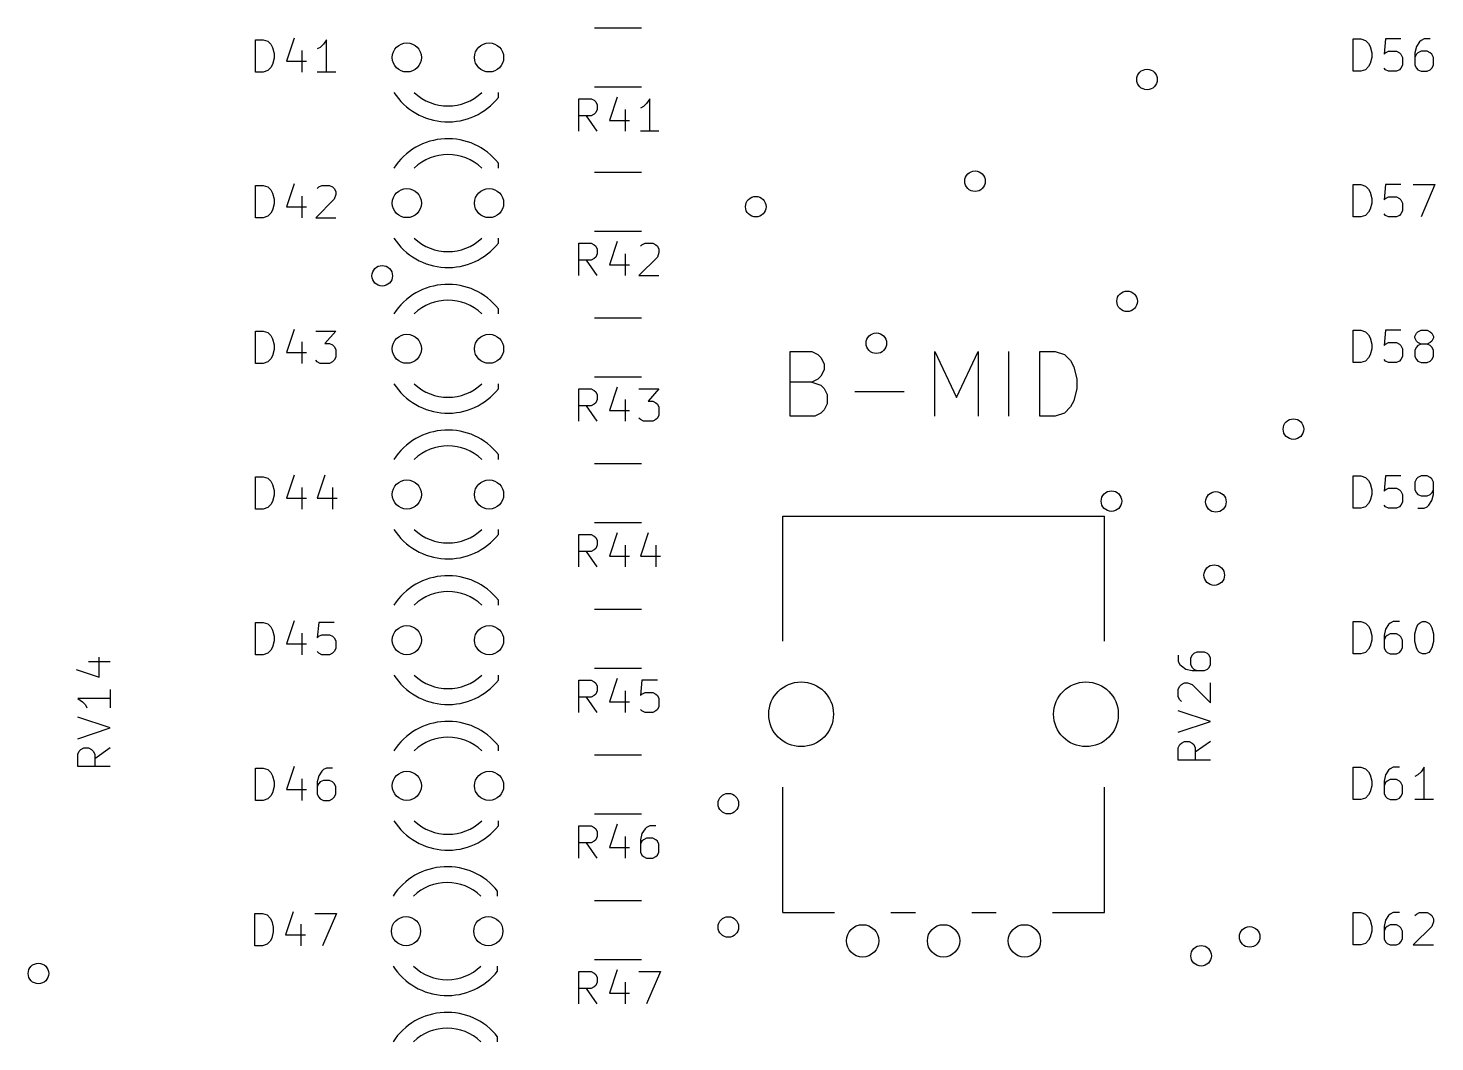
# Model space of a CAD drawing. Extents: x 0 to 360, y 0 to 265.
# Drawn here: x 135.72 to 179.18, y 164.45 to 195.77 of the extents above; entities that cross this region are included whole.
import ezdxf

# ---------------------------------------------------------------- set-up
doc = ezdxf.new("R2010")
doc.units = 0
doc.layers.add('BLACK', color=7, linetype='CONTINUOUS')

msp = doc.modelspace()

# ---------------------------------------------------------------- linework, layer by layer
at = {"layer": 'BLACK', "linetype": 'CONTINUOUS'}
for p, q in [((154.673, 195.766), (153.218, 195.766)), ((142.746, 194.408), (142.746, 195.408)), ((142.746, 195.408), (142.984, 195.408)), ((142.984, 195.408), (143.127, 195.361)), ((143.127, 195.361), (143.222, 195.266)), ((143.222, 195.266), (143.27, 195.17)), ((143.27, 195.17), (143.317, 194.98)), ((143.936, 195.456), (143.698, 194.742)), ((144.746, 195.17), (144.651, 195.123)), ((144.841, 195.266), (144.746, 195.17)), ((144.936, 195.408), (144.841, 195.266)), ((144.936, 194.408), (144.936, 195.408)), ((176.655, 194.434), (176.655, 195.434)), ((176.655, 195.434), (176.893, 195.434)), ((176.893, 195.434), (177.036, 195.386)), ((177.036, 195.386), (177.132, 195.291)), ((177.132, 195.291), (177.179, 195.196)), ((177.179, 195.196), (177.227, 195.005)), ((177.655, 195.434), (177.608, 194.958)), ((178.132, 195.434), (177.655, 195.434)), ((178.608, 195.196), (178.56, 195.005)), ((178.703, 195.339), (178.608, 195.196)), ((178.751, 195.386), (178.703, 195.339)), ((178.846, 195.434), (178.751, 195.386)), ((179.036, 195.434), (178.846, 195.434)), ((143.317, 194.837), (143.27, 194.647)), ((143.317, 194.98), (143.317, 194.837)), ((143.698, 194.742), (144.317, 194.742)), ((144.174, 195.075), (144.174, 194.408)), ((177.227, 194.862), (177.179, 194.672)), ((177.227, 195.005), (177.227, 194.862)), ((177.608, 194.958), (177.655, 195.005)), ((177.655, 195.005), (177.751, 195.053)), ((177.751, 195.053), (177.989, 195.053)), ((177.989, 195.053), (178.084, 195.005)), ((178.084, 195.005), (178.132, 194.958)), ((178.132, 194.958), (178.179, 194.862)), ((178.179, 194.862), (178.179, 194.624)), ((178.56, 195.005), (178.56, 194.624)), ((178.608, 194.958), (178.56, 194.862)), ((178.655, 195.005), (178.608, 194.958)), ((178.751, 195.053), (178.655, 195.005)), ((178.941, 195.053), (178.751, 195.053)), ((179.036, 195.005), (178.941, 195.053)), ((179.084, 194.958), (179.036, 195.005)), ((179.132, 194.862), (179.084, 194.958)), ((179.132, 194.624), (179.132, 194.862)), ((142.984, 194.408), (142.746, 194.408)), ((143.127, 194.456), (142.984, 194.408)), ((143.222, 194.551), (143.127, 194.456)), ((143.27, 194.647), (143.222, 194.551)), ((145.222, 194.408), (144.651, 194.408)), ((176.893, 194.434), (176.655, 194.434)), ((177.036, 194.481), (176.893, 194.434)), ((177.132, 194.577), (177.036, 194.481)), ((177.179, 194.672), (177.132, 194.577)), ((177.655, 194.481), (177.608, 194.529)), ((177.751, 194.434), (177.655, 194.481)), ((177.989, 194.434), (177.751, 194.434)), ((178.084, 194.481), (177.989, 194.434)), ((178.132, 194.529), (178.084, 194.481)), ((178.179, 194.624), (178.132, 194.529)), ((178.56, 194.624), (178.608, 194.529)), ((178.608, 194.529), (178.655, 194.481)), ((178.655, 194.481), (178.751, 194.434)), ((178.751, 194.434), (178.941, 194.434)), ((178.941, 194.434), (179.036, 194.481)), ((179.036, 194.481), (179.084, 194.529)), ((179.084, 194.529), (179.132, 194.624)), ((154.673, 193.946), (153.218, 193.946)), ((150.25, 193.625), (150.25, 193.781)), ((152.731, 192.584), (152.731, 193.584)), ((152.731, 193.584), (153.112, 193.584)), ((153.112, 193.584), (153.207, 193.536)), ((153.207, 193.536), (153.255, 193.489)), ((153.255, 193.489), (153.303, 193.393)), ((153.922, 193.631), (153.684, 192.917)), ((154.826, 193.441), (154.731, 193.346)), ((154.922, 193.584), (154.826, 193.441)), ((154.922, 192.584), (154.922, 193.584)), ((153.112, 193.06), (152.731, 193.06)), ((153.303, 192.584), (152.969, 193.06)), ((153.207, 193.108), (153.112, 193.06)), ((153.255, 193.155), (153.207, 193.108)), ((153.303, 193.25), (153.255, 193.155)), ((153.303, 193.393), (153.303, 193.25)), ((154.16, 193.25), (154.16, 192.584)), ((154.731, 193.346), (154.636, 193.298)), ((153.684, 192.917), (154.303, 192.917)), ((155.207, 192.584), (154.636, 192.584)), ((150.25, 191.441), (150.25, 191.597)), ((154.673, 191.306), (153.218, 191.306)), ((142.746, 189.908), (142.746, 190.908)), ((142.746, 190.908), (142.984, 190.908)), ((142.984, 190.908), (143.127, 190.861)), ((143.127, 190.861), (143.222, 190.766)), ((143.936, 190.956), (143.698, 190.242)), ((144.651, 190.813), (144.698, 190.861)), ((144.698, 190.861), (144.794, 190.908)), ((144.794, 190.908), (145.032, 190.908)), ((145.032, 190.908), (145.127, 190.861)), ((145.127, 190.861), (145.174, 190.813)), ((145.174, 190.813), (145.222, 190.718)), ((176.655, 189.934), (176.655, 190.934)), ((176.655, 190.934), (176.893, 190.934)), ((176.893, 190.934), (177.036, 190.886)), ((177.036, 190.886), (177.132, 190.791)), ((177.132, 190.791), (177.179, 190.696)), ((177.655, 190.934), (177.608, 190.458)), ((178.132, 190.934), (177.655, 190.934)), ((178.512, 190.934), (179.179, 190.934)), ((179.179, 190.934), (178.751, 189.934)), ((143.222, 190.766), (143.27, 190.67)), ((143.27, 190.67), (143.317, 190.48)), ((143.317, 190.48), (143.317, 190.337)), ((144.174, 190.575), (144.174, 189.908)), ((145.174, 190.48), (144.603, 189.908)), ((145.222, 190.623), (145.174, 190.48)), ((145.222, 190.718), (145.222, 190.623)), ((177.179, 190.696), (177.227, 190.505)), ((177.227, 190.362), (177.179, 190.172)), ((177.227, 190.505), (177.227, 190.362)), ((177.608, 190.458), (177.655, 190.505)), ((177.655, 190.505), (177.751, 190.553)), ((177.751, 190.553), (177.989, 190.553)), ((177.989, 190.553), (178.084, 190.505)), ((178.084, 190.505), (178.132, 190.458)), ((178.132, 190.458), (178.179, 190.362)), ((178.179, 190.362), (178.179, 190.124)), ((143.127, 189.956), (142.984, 189.908)), ((143.222, 190.051), (143.127, 189.956)), ((143.27, 190.147), (143.222, 190.051)), ((143.317, 190.337), (143.27, 190.147)), ((143.698, 190.242), (144.317, 190.242)), ((176.893, 189.934), (176.655, 189.934)), ((177.036, 189.981), (176.893, 189.934)), ((177.132, 190.077), (177.036, 189.981)), ((177.179, 190.172), (177.132, 190.077)), ((177.655, 189.981), (177.608, 190.029)), ((177.751, 189.934), (177.655, 189.981)), ((177.989, 189.934), (177.751, 189.934)), ((178.084, 189.981), (177.989, 189.934)), ((178.132, 190.029), (178.084, 189.981)), ((178.179, 190.124), (178.132, 190.029)), ((142.984, 189.908), (142.746, 189.908)), ((144.603, 189.908), (145.222, 189.908)), ((154.673, 189.486), (153.218, 189.486)), ((150.25, 189.125), (150.25, 189.281)), ((152.731, 188.124), (152.731, 189.124)), ((152.731, 189.124), (153.112, 189.124)), ((153.112, 189.124), (153.207, 189.076)), ((153.207, 189.076), (153.255, 189.029)), ((153.922, 189.171), (153.684, 188.457)), ((154.636, 189.029), (154.684, 189.076)), ((154.684, 189.076), (154.779, 189.124)), ((154.779, 189.124), (155.017, 189.124)), ((155.017, 189.124), (155.112, 189.076)), ((155.112, 189.076), (155.16, 189.029)), ((153.207, 188.648), (153.112, 188.6)), ((153.255, 188.695), (153.207, 188.648)), ((153.255, 189.029), (153.303, 188.933)), ((153.303, 188.79), (153.255, 188.695)), ((153.303, 188.933), (153.303, 188.79)), ((154.16, 188.79), (154.16, 188.124)), ((155.16, 188.695), (154.588, 188.124)), ((155.16, 189.029), (155.207, 188.933)), ((155.207, 188.838), (155.16, 188.695)), ((155.207, 188.933), (155.207, 188.838)), ((153.112, 188.6), (152.731, 188.6)), ((153.303, 188.124), (152.969, 188.6)), ((153.684, 188.457), (154.303, 188.457)), ((154.588, 188.124), (155.207, 188.124)), ((150.25, 186.941), (150.25, 187.097)), ((143.936, 186.456), (143.698, 185.742)), ((154.673, 186.806), (153.218, 186.806)), ((142.746, 185.408), (142.746, 186.408)), ((142.746, 186.408), (142.984, 186.408)), ((142.984, 186.408), (143.127, 186.361)), ((143.127, 186.361), (143.222, 186.266)), ((143.222, 186.266), (143.27, 186.17)), ((143.27, 186.17), (143.317, 185.98)), ((144.174, 186.075), (144.174, 185.408)), ((144.603, 186.408), (145.222, 186.408)), ((145.222, 186.408), (144.889, 186.027)), ((144.889, 186.027), (145.032, 186.027)), ((145.032, 186.027), (145.127, 185.98)), ((176.655, 185.434), (176.655, 186.434)), ((176.655, 186.434), (176.893, 186.434)), ((176.893, 186.434), (177.036, 186.386)), ((177.036, 186.386), (177.132, 186.291)), ((177.132, 186.291), (177.179, 186.196)), ((177.179, 186.196), (177.227, 186.005)), ((177.655, 186.434), (177.608, 185.958)), ((178.132, 186.434), (177.655, 186.434)), ((177.655, 186.005), (177.751, 186.053)), ((177.751, 186.053), (177.989, 186.053)), ((177.989, 186.053), (178.084, 186.005)), ((178.56, 186.243), (178.608, 186.339)), ((178.56, 186.196), (178.56, 186.243)), ((178.608, 186.1), (178.56, 186.196)), ((178.608, 186.339), (178.655, 186.386)), ((178.655, 186.053), (178.608, 186.1)), ((178.655, 186.386), (178.751, 186.434)), ((178.751, 186.005), (178.655, 186.053)), ((178.751, 186.434), (178.941, 186.434)), ((178.941, 186.434), (179.036, 186.386)), ((179.036, 186.053), (178.941, 186.005)), ((179.036, 186.386), (179.084, 186.339)), ((179.084, 186.1), (179.036, 186.053)), ((179.084, 186.339), (179.132, 186.243)), ((179.132, 186.196), (179.084, 186.1)), ((179.132, 186.243), (179.132, 186.196)), ((143.27, 185.647), (143.222, 185.551)), ((143.317, 185.837), (143.27, 185.647)), ((143.317, 185.98), (143.317, 185.837)), ((143.698, 185.742), (144.317, 185.742)), ((145.127, 185.98), (145.174, 185.932)), ((145.174, 185.932), (145.222, 185.837)), ((145.222, 185.599), (145.174, 185.504)), ((145.222, 185.837), (145.222, 185.599)), ((159.259, 183.781), (159.259, 185.781)), ((159.259, 185.781), (159.926, 185.781)), ((159.926, 185.781), (160.116, 185.686)), ((160.116, 185.686), (160.211, 185.591)), ((160.211, 185.591), (160.307, 185.4)), ((163.735, 183.781), (163.735, 185.781)), ((163.735, 185.781), (164.402, 184.353)), ((164.402, 184.353), (165.069, 185.781)), ((165.069, 185.781), (165.069, 183.781)), ((166.021, 183.781), (166.021, 185.781)), ((166.973, 183.781), (166.973, 185.781)), ((166.973, 185.781), (167.45, 185.781)), ((167.45, 185.781), (167.735, 185.686)), ((167.735, 185.686), (167.926, 185.496)), ((177.132, 185.577), (177.036, 185.481)), ((177.179, 185.672), (177.132, 185.577)), ((177.227, 185.862), (177.179, 185.672)), ((177.227, 186.005), (177.227, 185.862)), ((177.608, 185.958), (177.655, 186.005)), ((178.084, 186.005), (178.132, 185.958)), ((178.132, 185.958), (178.179, 185.862)), ((178.179, 185.624), (178.132, 185.529)), ((178.179, 185.862), (178.179, 185.624)), ((178.608, 185.91), (178.56, 185.815)), ((178.56, 185.815), (178.56, 185.624)), ((178.56, 185.624), (178.608, 185.529)), ((178.655, 185.958), (178.608, 185.91)), ((178.751, 186.005), (178.655, 185.958)), ((178.941, 186.005), (178.751, 186.005)), ((179.036, 185.958), (178.941, 186.005)), ((179.084, 185.91), (179.036, 185.958)), ((179.132, 185.815), (179.084, 185.91)), ((179.084, 185.529), (179.132, 185.624)), ((179.132, 185.624), (179.132, 185.815)), ((142.984, 185.408), (142.746, 185.408)), ((143.127, 185.456), (142.984, 185.408)), ((143.222, 185.551), (143.127, 185.456)), ((144.651, 185.456), (144.603, 185.504)), ((144.746, 185.408), (144.651, 185.456)), ((145.032, 185.408), (144.746, 185.408)), ((145.127, 185.456), (145.032, 185.408)), ((145.174, 185.504), (145.127, 185.456)), ((160.307, 185.21), (160.211, 185.019)), ((160.307, 185.4), (160.307, 185.21)), ((167.926, 185.496), (168.021, 185.305)), ((168.021, 185.305), (168.116, 184.924)), ((176.893, 185.434), (176.655, 185.434)), ((177.036, 185.481), (176.893, 185.434)), ((177.655, 185.481), (177.608, 185.529)), ((177.751, 185.434), (177.655, 185.481)), ((177.989, 185.434), (177.751, 185.434)), ((178.084, 185.481), (177.989, 185.434)), ((178.132, 185.529), (178.084, 185.481)), ((178.608, 185.529), (178.655, 185.481)), ((178.655, 185.481), (178.751, 185.434)), ((178.751, 185.434), (178.941, 185.434)), ((178.941, 185.434), (179.036, 185.481)), ((179.036, 185.481), (179.084, 185.529)), ((150.25, 184.625), (150.25, 184.781)), ((154.673, 184.986), (153.218, 184.986)), ((159.926, 184.829), (159.259, 184.829)), ((160.116, 184.924), (159.926, 184.829)), ((159.926, 184.829), (160.211, 184.734)), ((160.211, 185.019), (160.116, 184.924)), ((160.211, 184.734), (160.307, 184.638)), ((168.116, 184.924), (168.116, 184.638)), ((152.731, 183.624), (152.731, 184.624)), ((152.731, 184.624), (153.112, 184.624)), ((153.112, 184.624), (153.207, 184.576)), ((153.207, 184.576), (153.255, 184.529)), ((153.255, 184.529), (153.303, 184.433)), ((153.303, 184.29), (153.255, 184.195)), ((153.303, 184.433), (153.303, 184.29)), ((153.922, 184.671), (153.684, 183.957)), ((154.16, 184.29), (154.16, 183.624)), ((154.588, 184.624), (155.207, 184.624)), ((155.207, 184.624), (154.874, 184.243)), ((160.307, 184.638), (160.402, 184.448)), ((160.402, 184.448), (160.402, 184.162)), ((161.259, 184.543), (162.783, 184.543)), ((168.116, 184.638), (168.021, 184.257)), ((153.112, 184.1), (152.731, 184.1)), ((153.303, 183.624), (152.969, 184.1)), ((153.207, 184.148), (153.112, 184.1)), ((153.255, 184.195), (153.207, 184.148)), ((153.684, 183.957), (154.303, 183.957)), ((154.874, 184.243), (155.017, 184.243)), ((155.017, 184.243), (155.112, 184.195)), ((155.112, 184.195), (155.16, 184.148)), ((155.16, 184.148), (155.207, 184.052)), ((155.207, 184.052), (155.207, 183.814)), ((160.211, 183.876), (160.021, 183.781)), ((160.307, 183.972), (160.211, 183.876)), ((160.402, 184.162), (160.307, 183.972)), ((167.735, 183.876), (167.45, 183.781)), ((167.926, 184.067), (167.735, 183.876)), ((168.021, 184.257), (167.926, 184.067)), ((154.636, 183.671), (154.588, 183.719)), ((154.731, 183.624), (154.636, 183.671)), ((155.017, 183.624), (154.731, 183.624)), ((155.112, 183.671), (155.017, 183.624)), ((155.16, 183.719), (155.112, 183.671)), ((155.207, 183.814), (155.16, 183.719)), ((160.021, 183.781), (159.259, 183.781)), ((167.45, 183.781), (166.973, 183.781)), ((150.25, 182.441), (150.25, 182.597)), ((154.673, 182.306), (153.218, 182.306)), ((142.746, 180.908), (142.746, 181.908)), ((142.746, 181.908), (142.984, 181.908)), ((142.984, 181.908), (143.127, 181.861)), ((143.127, 181.861), (143.222, 181.766)), ((143.222, 181.766), (143.27, 181.67)), ((143.27, 181.67), (143.317, 181.48)), ((143.936, 181.956), (143.698, 181.242)), ((144.889, 181.956), (144.651, 181.242)), ((176.655, 180.934), (176.655, 181.934)), ((176.655, 181.934), (176.893, 181.934)), ((176.893, 181.934), (177.036, 181.886)), ((177.036, 181.886), (177.132, 181.791)), ((177.132, 181.791), (177.179, 181.696)), ((177.179, 181.696), (177.227, 181.505)), ((177.655, 181.934), (177.608, 181.458)), ((178.132, 181.934), (177.655, 181.934)), ((178.608, 181.839), (178.56, 181.743)), ((178.56, 181.743), (178.56, 181.505)), ((178.655, 181.886), (178.608, 181.839)), ((178.751, 181.934), (178.655, 181.886)), ((178.941, 181.934), (178.751, 181.934)), ((179.036, 181.886), (178.941, 181.934)), ((179.084, 181.839), (179.036, 181.886)), ((179.132, 181.743), (179.084, 181.839)), ((179.132, 181.362), (179.132, 181.743)), ((143.317, 181.337), (143.27, 181.147)), ((143.317, 181.48), (143.317, 181.337)), ((143.698, 181.242), (144.317, 181.242)), ((144.174, 181.575), (144.174, 180.908)), ((144.651, 181.242), (145.27, 181.242)), ((145.127, 181.575), (145.127, 180.908)), ((177.227, 181.362), (177.179, 181.172)), ((177.227, 181.505), (177.227, 181.362)), ((177.608, 181.458), (177.655, 181.505)), ((177.655, 181.505), (177.751, 181.553)), ((177.751, 181.553), (177.989, 181.553)), ((177.989, 181.553), (178.084, 181.505)), ((178.084, 181.505), (178.132, 181.458)), ((178.132, 181.458), (178.179, 181.362)), ((178.179, 181.362), (178.179, 181.124)), ((178.56, 181.505), (178.608, 181.41)), ((178.608, 181.41), (178.655, 181.362)), ((178.655, 181.362), (178.751, 181.315)), ((178.751, 181.315), (178.941, 181.315)), ((178.941, 181.315), (179.036, 181.362)), ((179.036, 181.362), (179.084, 181.41)), ((179.084, 181.41), (179.132, 181.505)), ((179.084, 181.172), (179.132, 181.362)), ((142.984, 180.908), (142.746, 180.908)), ((143.127, 180.956), (142.984, 180.908)), ((143.222, 181.051), (143.127, 180.956)), ((143.27, 181.147), (143.222, 181.051)), ((176.893, 180.934), (176.655, 180.934)), ((177.036, 180.981), (176.893, 180.934)), ((177.132, 181.077), (177.036, 180.981)), ((177.179, 181.172), (177.132, 181.077)), ((177.655, 180.981), (177.608, 181.029)), ((177.751, 180.934), (177.655, 180.981)), ((177.989, 180.934), (177.751, 180.934)), ((178.084, 180.981), (177.989, 180.934)), ((178.132, 181.029), (178.084, 180.981)), ((178.179, 181.124), (178.132, 181.029)), ((178.655, 180.934), (178.846, 180.934)), ((178.846, 180.934), (178.941, 180.981)), ((178.941, 180.981), (178.989, 181.029)), ((178.989, 181.029), (179.084, 181.172)), ((154.673, 180.486), (153.218, 180.486)), ((159.03, 176.825), (159.03, 180.69)), ((159.03, 180.69), (168.97, 180.69)), ((168.97, 176.825), (168.97, 180.69)), ((150.25, 180.125), (150.25, 180.281)), ((152.731, 179.124), (152.731, 180.124)), ((152.731, 180.124), (153.112, 180.124)), ((153.112, 180.124), (153.207, 180.076)), ((153.207, 180.076), (153.255, 180.029)), ((153.255, 180.029), (153.303, 179.933)), ((153.303, 179.933), (153.303, 179.79)), ((153.922, 180.171), (153.684, 179.457)), ((154.874, 180.171), (154.636, 179.457)), ((153.112, 179.6), (152.731, 179.6)), ((153.303, 179.124), (152.969, 179.6)), ((153.207, 179.648), (153.112, 179.6)), ((153.255, 179.695), (153.207, 179.648)), ((153.303, 179.79), (153.255, 179.695)), ((154.16, 179.79), (154.16, 179.124)), ((155.112, 179.79), (155.112, 179.124)), ((153.684, 179.457), (154.303, 179.457)), ((154.636, 179.457), (155.255, 179.457)), ((150.25, 177.941), (150.25, 178.097)), ((154.673, 177.806), (153.218, 177.806)), ((142.746, 176.408), (142.746, 177.408)), ((142.746, 177.408), (142.984, 177.408)), ((142.984, 177.408), (143.127, 177.361)), ((143.127, 177.361), (143.222, 177.266)), ((143.936, 177.456), (143.698, 176.742)), ((144.698, 177.408), (144.651, 176.932)), ((145.174, 177.408), (144.698, 177.408)), ((176.655, 176.434), (176.655, 177.434)), ((176.655, 177.434), (176.893, 177.434)), ((176.893, 177.434), (177.036, 177.386)), ((177.036, 177.386), (177.132, 177.291)), ((177.751, 177.339), (177.655, 177.196)), ((177.798, 177.386), (177.751, 177.339)), ((177.893, 177.434), (177.798, 177.386)), ((178.084, 177.434), (177.893, 177.434)), ((178.608, 177.243), (178.655, 177.339)), ((178.655, 177.339), (178.703, 177.386)), ((178.703, 177.386), (178.798, 177.434)), ((178.798, 177.434), (178.893, 177.434)), ((178.893, 177.434), (178.989, 177.386)), ((178.989, 177.386), (179.036, 177.339)), ((179.036, 177.339), (179.084, 177.243)), ((143.222, 177.266), (143.27, 177.17)), ((143.27, 177.17), (143.317, 176.98)), ((143.317, 176.98), (143.317, 176.837)), ((144.174, 177.075), (144.174, 176.408)), ((144.651, 176.932), (144.698, 176.98)), ((144.698, 176.98), (144.794, 177.027)), ((144.794, 177.027), (145.032, 177.027)), ((145.032, 177.027), (145.127, 176.98)), ((145.127, 176.98), (145.174, 176.932)), ((145.174, 176.932), (145.222, 176.837)), ((177.132, 177.291), (177.179, 177.196)), ((177.179, 177.196), (177.227, 177.005)), ((177.227, 177.005), (177.227, 176.862)), ((177.655, 177.196), (177.608, 177.005)), ((177.608, 177.005), (177.608, 176.624)), ((177.655, 176.958), (177.608, 176.862)), ((177.703, 177.005), (177.655, 176.958)), ((177.798, 177.053), (177.703, 177.005)), ((177.989, 177.053), (177.798, 177.053)), ((178.084, 177.005), (177.989, 177.053)), ((178.132, 176.958), (178.084, 177.005)), ((178.179, 176.862), (178.132, 176.958)), ((178.56, 177.053), (178.608, 177.243)), ((178.56, 176.815), (178.56, 177.053)), ((179.084, 177.243), (179.132, 177.053)), ((179.132, 177.053), (179.132, 176.815)), ((143.127, 176.456), (142.984, 176.408)), ((143.222, 176.551), (143.127, 176.456)), ((143.27, 176.647), (143.222, 176.551)), ((143.317, 176.837), (143.27, 176.647)), ((143.698, 176.742), (144.317, 176.742)), ((144.698, 176.456), (144.651, 176.504)), ((144.794, 176.408), (144.698, 176.456)), ((145.127, 176.456), (145.032, 176.408)), ((145.174, 176.504), (145.127, 176.456)), ((145.222, 176.599), (145.174, 176.504)), ((145.222, 176.837), (145.222, 176.599)), ((171.824, 176.49), (171.729, 176.443)), ((172.062, 176.49), (171.824, 176.49)), ((172.157, 176.443), (172.062, 176.49)), ((177.036, 176.481), (176.893, 176.434)), ((177.132, 176.577), (177.036, 176.481)), ((177.179, 176.672), (177.132, 176.577)), ((177.227, 176.862), (177.179, 176.672)), ((177.608, 176.624), (177.655, 176.529)), ((177.655, 176.529), (177.703, 176.481)), ((177.703, 176.481), (177.798, 176.434)), ((177.989, 176.434), (178.084, 176.481)), ((178.084, 176.481), (178.132, 176.529)), ((178.132, 176.529), (178.179, 176.624)), ((178.179, 176.624), (178.179, 176.862)), ((178.608, 176.624), (178.56, 176.815)), ((178.655, 176.529), (178.608, 176.624)), ((178.703, 176.481), (178.655, 176.529)), ((178.798, 176.434), (178.703, 176.481)), ((178.989, 176.481), (178.893, 176.434)), ((179.036, 176.529), (178.989, 176.481)), ((179.084, 176.624), (179.036, 176.529)), ((179.132, 176.815), (179.084, 176.624)), ((137.586, 176.195), (138.252, 176.195)), ((137.919, 175.719), (137.919, 176.338)), ((142.984, 176.408), (142.746, 176.408)), ((145.032, 176.408), (144.794, 176.408)), ((171.252, 176.395), (171.252, 176.205)), ((171.252, 176.205), (171.3, 176.11)), ((171.3, 176.11), (171.348, 176.062)), ((171.348, 176.062), (171.49, 175.967)), ((171.681, 176.395), (171.633, 176.3)), ((171.633, 176.3), (171.633, 176.11)), ((171.633, 176.11), (171.681, 176.014)), ((171.729, 176.443), (171.681, 176.395)), ((171.681, 176.014), (171.729, 175.967)), ((172.205, 176.395), (172.157, 176.443)), ((172.157, 175.967), (172.205, 176.014)), ((172.252, 176.3), (172.205, 176.395)), ((172.205, 176.014), (172.252, 176.11)), ((172.252, 176.11), (172.252, 176.3)), ((176.893, 176.434), (176.655, 176.434)), ((177.798, 176.434), (177.989, 176.434)), ((178.893, 176.434), (178.798, 176.434)), ((137.205, 175.957), (137.919, 175.719)), ((150.25, 175.625), (150.25, 175.781)), ((152.731, 174.624), (152.731, 175.624)), ((152.731, 175.624), (153.112, 175.624)), ((153.112, 175.624), (153.207, 175.576)), ((154.673, 175.986), (153.218, 175.986)), ((153.922, 175.671), (153.684, 174.957)), ((154.684, 175.624), (154.636, 175.148)), ((155.16, 175.624), (154.684, 175.624)), ((171.49, 175.967), (171.681, 175.919)), ((171.681, 175.919), (172.062, 175.919)), ((171.729, 175.967), (171.824, 175.919)), ((172.062, 175.919), (172.157, 175.967)), ((138.252, 175.338), (138.252, 174.767)), ((153.207, 175.148), (153.112, 175.1)), ((153.207, 175.576), (153.255, 175.529)), ((153.255, 175.195), (153.207, 175.148)), ((153.255, 175.529), (153.303, 175.433)), ((153.303, 175.29), (153.255, 175.195)), ((153.303, 175.433), (153.303, 175.29)), ((154.16, 175.29), (154.16, 174.624)), ((154.636, 175.148), (154.684, 175.195)), ((154.684, 175.195), (154.779, 175.243)), ((154.779, 175.243), (155.017, 175.243)), ((155.017, 175.243), (155.112, 175.195)), ((155.112, 175.195), (155.16, 175.148)), ((155.16, 175.148), (155.207, 175.052)), ((171.252, 175.348), (171.3, 175.443)), ((171.252, 175.11), (171.252, 175.348)), ((171.3, 175.443), (171.348, 175.49)), ((171.348, 175.49), (171.443, 175.538)), ((171.443, 175.538), (171.538, 175.538)), ((171.538, 175.538), (171.681, 175.49)), ((171.681, 175.49), (172.252, 174.919)), ((172.252, 174.919), (172.252, 175.538)), ((138.252, 175.052), (137.252, 175.052)), ((137.252, 175.052), (137.395, 174.957)), ((137.395, 174.957), (137.49, 174.862)), ((137.49, 174.862), (137.538, 174.767)), ((153.112, 175.1), (152.731, 175.1)), ((153.303, 174.624), (152.969, 175.1)), ((153.684, 174.957), (154.303, 174.957)), ((154.684, 174.671), (154.636, 174.719)), ((155.16, 174.719), (155.112, 174.671)), ((155.207, 174.814), (155.16, 174.719)), ((155.207, 175.052), (155.207, 174.814)), ((171.3, 175.014), (171.252, 175.11)), ((171.348, 174.967), (171.3, 175.014)), ((138.252, 174.148), (137.252, 174.481)), ((154.779, 174.624), (154.684, 174.671)), ((155.017, 174.624), (154.779, 174.624)), ((155.112, 174.671), (155.017, 174.624)), ((172.252, 174.348), (171.252, 174.681)), ((171.252, 174.014), (172.252, 174.348)), ((137.252, 173.814), (138.252, 174.148)), ((137.252, 173.338), (137.3, 173.433)), ((137.3, 173.433), (137.348, 173.481)), ((137.348, 173.481), (137.443, 173.529)), ((137.443, 173.529), (137.586, 173.529)), ((137.586, 173.529), (137.681, 173.481)), ((137.681, 173.481), (137.729, 173.433)), ((137.729, 173.433), (137.776, 173.338)), ((138.252, 173.529), (137.776, 173.195)), ((150.25, 173.441), (150.25, 173.597)), ((171.252, 173.538), (171.3, 173.633)), ((171.252, 173.157), (171.252, 173.538)), ((171.3, 173.633), (171.348, 173.681)), ((171.348, 173.681), (171.443, 173.729)), ((171.443, 173.729), (171.586, 173.729)), ((171.586, 173.729), (171.681, 173.681)), ((171.681, 173.681), (171.729, 173.633)), ((171.729, 173.633), (171.776, 173.538)), ((172.252, 173.729), (171.776, 173.395)), ((171.776, 173.538), (171.776, 173.157)), ((137.252, 172.957), (137.252, 173.338)), ((137.776, 173.338), (137.776, 172.957)), ((154.673, 173.306), (153.218, 173.306)), ((172.252, 173.157), (171.252, 173.157)), ((138.252, 172.957), (137.252, 172.957)), ((142.746, 171.908), (142.746, 172.908)), ((142.746, 172.908), (142.984, 172.908)), ((142.984, 172.908), (143.127, 172.861)), ((143.127, 172.861), (143.222, 172.766)), ((143.222, 172.766), (143.27, 172.67)), ((143.27, 172.67), (143.317, 172.48)), ((143.936, 172.956), (143.698, 172.242)), ((144.174, 172.575), (144.174, 171.908)), ((144.698, 172.67), (144.651, 172.48)), ((144.794, 172.813), (144.698, 172.67)), ((144.841, 172.861), (144.794, 172.813)), ((144.936, 172.908), (144.841, 172.861)), ((145.127, 172.908), (144.936, 172.908)), ((176.655, 171.934), (176.655, 172.934)), ((176.655, 172.934), (176.893, 172.934)), ((176.893, 172.934), (177.036, 172.886)), ((177.036, 172.886), (177.132, 172.791)), ((177.132, 172.791), (177.179, 172.696)), ((177.179, 172.696), (177.227, 172.505)), ((177.655, 172.696), (177.608, 172.505)), ((177.751, 172.839), (177.655, 172.696)), ((177.798, 172.553), (177.703, 172.505)), ((177.798, 172.886), (177.751, 172.839)), ((177.893, 172.934), (177.798, 172.886)), ((177.989, 172.553), (177.798, 172.553)), ((178.084, 172.934), (177.893, 172.934)), ((178.084, 172.505), (177.989, 172.553)), ((178.655, 172.696), (178.56, 172.648)), ((178.751, 172.791), (178.655, 172.696)), ((178.846, 172.934), (178.751, 172.791)), ((178.846, 171.934), (178.846, 172.934)), ((143.27, 172.147), (143.222, 172.051)), ((143.317, 172.337), (143.27, 172.147)), ((143.317, 172.48), (143.317, 172.337)), ((143.698, 172.242), (144.317, 172.242)), ((144.651, 172.48), (144.651, 172.099)), ((144.698, 172.432), (144.651, 172.337)), ((144.746, 172.48), (144.698, 172.432)), ((144.841, 172.527), (144.746, 172.48)), ((145.032, 172.527), (144.841, 172.527)), ((145.127, 172.48), (145.032, 172.527)), ((145.174, 172.432), (145.127, 172.48)), ((145.222, 172.337), (145.174, 172.432)), ((145.222, 172.099), (145.222, 172.337)), ((159.03, 168.45), (159.03, 172.315)), ((168.97, 168.45), (168.97, 172.315)), ((177.179, 172.172), (177.132, 172.077)), ((177.227, 172.362), (177.179, 172.172)), ((177.227, 172.505), (177.227, 172.362)), ((177.608, 172.505), (177.608, 172.124)), ((177.655, 172.458), (177.608, 172.362)), ((177.608, 172.124), (177.655, 172.029)), ((177.703, 172.505), (177.655, 172.458)), ((178.132, 172.458), (178.084, 172.505)), ((178.179, 172.362), (178.132, 172.458)), ((178.132, 172.029), (178.179, 172.124)), ((178.179, 172.124), (178.179, 172.362)), ((142.984, 171.908), (142.746, 171.908)), ((143.127, 171.956), (142.984, 171.908)), ((143.222, 172.051), (143.127, 171.956)), ((144.651, 172.099), (144.698, 172.004)), ((144.698, 172.004), (144.746, 171.956)), ((144.746, 171.956), (144.841, 171.908)), ((144.841, 171.908), (145.032, 171.908)), ((145.032, 171.908), (145.127, 171.956)), ((145.127, 171.956), (145.174, 172.004)), ((145.174, 172.004), (145.222, 172.099)), ((176.893, 171.934), (176.655, 171.934)), ((177.036, 171.981), (176.893, 171.934)), ((177.132, 172.077), (177.036, 171.981)), ((177.655, 172.029), (177.703, 171.981)), ((177.703, 171.981), (177.798, 171.934)), ((177.798, 171.934), (177.989, 171.934)), ((177.989, 171.934), (178.084, 171.981)), ((178.084, 171.981), (178.132, 172.029)), ((179.132, 171.934), (178.56, 171.934)), ((150.25, 171.125), (150.25, 171.281)), ((154.673, 171.486), (153.218, 171.486)), ((152.731, 170.124), (152.731, 171.124)), ((152.731, 171.124), (153.112, 171.124)), ((153.112, 171.124), (153.207, 171.076)), ((153.207, 171.076), (153.255, 171.029)), ((153.255, 171.029), (153.303, 170.933)), ((153.303, 170.933), (153.303, 170.79)), ((153.922, 171.171), (153.684, 170.457)), ((154.684, 170.886), (154.636, 170.695)), ((154.779, 171.029), (154.684, 170.886)), ((154.826, 171.076), (154.779, 171.029)), ((154.922, 171.124), (154.826, 171.076)), ((155.112, 171.124), (154.922, 171.124)), ((153.112, 170.6), (152.731, 170.6)), ((153.303, 170.124), (152.969, 170.6)), ((153.207, 170.648), (153.112, 170.6)), ((153.255, 170.695), (153.207, 170.648)), ((153.303, 170.79), (153.255, 170.695)), ((153.684, 170.457), (154.303, 170.457)), ((154.16, 170.79), (154.16, 170.124)), ((154.636, 170.695), (154.636, 170.314)), ((154.684, 170.648), (154.636, 170.552)), ((154.731, 170.695), (154.684, 170.648)), ((154.826, 170.743), (154.731, 170.695)), ((155.017, 170.743), (154.826, 170.743)), ((155.112, 170.695), (155.017, 170.743)), ((155.16, 170.648), (155.112, 170.695)), ((155.207, 170.552), (155.16, 170.648)), ((155.207, 170.314), (155.207, 170.552)), ((154.636, 170.314), (154.684, 170.219)), ((154.684, 170.219), (154.731, 170.171)), ((154.731, 170.171), (154.826, 170.124)), ((154.826, 170.124), (155.017, 170.124)), ((155.017, 170.124), (155.112, 170.171)), ((155.112, 170.171), (155.16, 170.219)), ((155.16, 170.219), (155.207, 170.314)), ((150.225, 168.951), (150.225, 169.107)), ((154.673, 168.806), (153.218, 168.806)), ((142.721, 167.418), (142.721, 168.418)), ((142.721, 168.418), (142.959, 168.418)), ((142.959, 168.418), (143.102, 168.371)), ((143.102, 168.371), (143.197, 168.276)), ((143.197, 168.276), (143.245, 168.18)), ((143.911, 168.466), (143.673, 167.752)), ((144.578, 168.418), (145.245, 168.418)), ((145.245, 168.418), (144.816, 167.418)), ((159.03, 168.45), (160.629, 168.45)), ((162.371, 168.45), (163.13, 168.45)), ((164.871, 168.45), (165.63, 168.45)), ((167.37, 168.45), (168.97, 168.45)), ((176.655, 167.444), (176.655, 168.444)), ((176.655, 168.444), (176.893, 168.444)), ((176.893, 168.444), (177.036, 168.396)), ((177.036, 168.396), (177.132, 168.301)), ((177.132, 168.301), (177.179, 168.206)), ((177.179, 168.206), (177.227, 168.015)), ((177.655, 168.206), (177.608, 168.015)), ((177.751, 168.349), (177.655, 168.206)), ((177.798, 168.396), (177.751, 168.349)), ((177.893, 168.444), (177.798, 168.396)), ((178.084, 168.444), (177.893, 168.444)), ((178.56, 168.349), (178.608, 168.396)), ((178.608, 168.396), (178.703, 168.444)), ((178.703, 168.444), (178.941, 168.444)), ((178.941, 168.444), (179.036, 168.396)), ((179.036, 168.396), (179.084, 168.349)), ((179.084, 168.349), (179.132, 168.253)), ((179.132, 168.253), (179.132, 168.158)), ((143.245, 168.18), (143.292, 167.99)), ((143.292, 167.847), (143.245, 167.657)), ((143.292, 167.99), (143.292, 167.847)), ((144.149, 168.085), (144.149, 167.418)), ((177.227, 167.872), (177.179, 167.682)), ((177.227, 168.015), (177.227, 167.872)), ((177.608, 168.015), (177.608, 167.634)), ((177.655, 167.968), (177.608, 167.872)), ((177.703, 168.015), (177.655, 167.968)), ((177.798, 168.063), (177.703, 168.015)), ((177.989, 168.063), (177.798, 168.063)), ((178.084, 168.015), (177.989, 168.063)), ((178.132, 167.968), (178.084, 168.015)), ((178.179, 167.872), (178.132, 167.968)), ((178.179, 167.634), (178.179, 167.872)), ((179.084, 168.015), (178.512, 167.444)), ((179.132, 168.158), (179.084, 168.015)), ((142.959, 167.418), (142.721, 167.418)), ((143.102, 167.466), (142.959, 167.418)), ((143.197, 167.561), (143.102, 167.466)), ((143.245, 167.657), (143.197, 167.561)), ((143.673, 167.752), (144.292, 167.752)), ((176.893, 167.444), (176.655, 167.444)), ((177.036, 167.491), (176.893, 167.444)), ((177.132, 167.587), (177.036, 167.491)), ((177.179, 167.682), (177.132, 167.587)), ((177.608, 167.634), (177.655, 167.539)), ((177.655, 167.539), (177.703, 167.491)), ((177.703, 167.491), (177.798, 167.444)), ((177.798, 167.444), (177.989, 167.444)), ((177.989, 167.444), (178.084, 167.491)), ((178.084, 167.491), (178.132, 167.539)), ((178.132, 167.539), (178.179, 167.634)), ((178.512, 167.444), (179.132, 167.444)), ((154.673, 166.986), (153.218, 166.986)), ((150.225, 166.635), (150.225, 166.791)), ((152.731, 165.624), (152.731, 166.624)), ((152.731, 166.624), (153.112, 166.624)), ((153.112, 166.624), (153.207, 166.576)), ((153.207, 166.576), (153.255, 166.529)), ((153.255, 166.529), (153.303, 166.433)), ((153.922, 166.671), (153.684, 165.957)), ((154.588, 166.624), (155.255, 166.624)), ((155.255, 166.624), (154.826, 165.624)), ((153.112, 166.1), (152.731, 166.1)), ((153.303, 165.624), (152.969, 166.1)), ((153.207, 166.148), (153.112, 166.1)), ((153.255, 166.195), (153.207, 166.148)), ((153.303, 166.29), (153.255, 166.195)), ((153.303, 166.433), (153.303, 166.29)), ((154.16, 166.29), (154.16, 165.624)), ((153.684, 165.957), (154.303, 165.957)), ((150.225, 164.451), (150.225, 164.607))]:
    msp.add_line(p, q, dxfattribs=at)
at = {"layer": 'BLACK'}
for centre, radius, start, end in [((148.69, 194.861), 1.99, -147.179, -38.3791), ((148.69, 194.861), 1.5, -133.954, -46.0545), ((148.69, 190.361), 1.99, 38.3791, 147.179), ((148.69, 190.361), 1.5, 46.0545, 133.954), ((148.69, 190.361), 1.99, -147.179, -38.3791), ((148.69, 190.361), 1.5, -133.954, -46.0545), ((148.69, 185.861), 1.99, 38.3791, 147.179), ((148.69, 185.861), 1.5, 46.0545, 133.954), ((148.69, 185.861), 1.99, -147.179, -38.3791), ((148.69, 185.861), 1.5, -133.954, -46.0545), ((148.69, 181.361), 1.99, 38.3791, 147.179), ((148.69, 181.361), 1.5, 46.0545, 133.954), ((148.69, 181.361), 1.99, -147.179, -38.3791), ((148.69, 181.361), 1.5, -133.954, -46.0545), ((148.69, 176.861), 1.99, 38.3791, 147.179), ((148.69, 176.861), 1.5, 46.0545, 133.954), ((148.69, 176.861), 1.99, -147.179, -38.3791), ((148.69, 176.861), 1.5, -133.954, -46.0545), ((148.69, 172.361), 1.99, 38.3791, 147.179), ((148.69, 172.361), 1.5, 46.0545, 133.954), ((148.69, 172.361), 1.99, -147.179, -38.3791), ((148.69, 172.361), 1.5, -133.954, -46.0545), ((148.665, 167.871), 1.99, 38.3791, 147.179), ((148.665, 167.871), 1.5, 46.0545, 133.954), ((148.665, 167.871), 1.99, -147.179, -38.3791), ((148.665, 167.871), 1.5, -133.954, -46.0545), ((148.665, 163.371), 1.99, 38.3791, 147.179), ((148.665, 163.371), 1.5, 46.0545, 133.954)]:
    msp.add_arc(centre, radius, start, end, dxfattribs=at)
at = {"layer": 'WHITE'}
for centre, radius in [((147.42, 194.861), 0.45), ((149.96, 194.861), 0.45), ((170.287, 194.179), 0.3175), ((164.972, 191.036), 0.3175), ((147.42, 190.361), 0.45), ((149.96, 190.361), 0.45), ((158.2, 190.25), 0.3175), ((146.659, 188.115), 0.3175), ((169.671, 187.327), 0.3175), ((147.42, 185.861), 0.45), ((149.96, 185.861), 0.45), ((161.924, 186.032), 0.3175), ((174.81, 183.38), 0.3175), ((147.42, 181.361), 0.45), ((149.96, 181.361), 0.45), ((169.188, 181.155), 0.3175), ((172.414, 181.13), 0.3175), ((172.363, 178.869), 0.3175), ((147.42, 176.861), 0.45), ((149.96, 176.861), 0.45), ((159.6, 174.57), 1), ((168.4, 174.57), 1), ((147.42, 172.361), 0.45), ((149.96, 172.361), 0.45), ((157.352, 171.808), 0.3175), ((147.395, 167.871), 0.45), ((149.935, 167.871), 0.45), ((157.352, 167.998), 0.3175), ((161.5, 167.57), 0.5), ((164, 167.57), 0.5), ((166.5, 167.57), 0.5), ((173.456, 167.693), 0.3175), ((171.957, 167.109), 0.3175), ((136.037, 166.561), 0.3175)]:
    msp.add_circle(centre, radius, dxfattribs=at)

doc.saveas('drawing.dxf')
